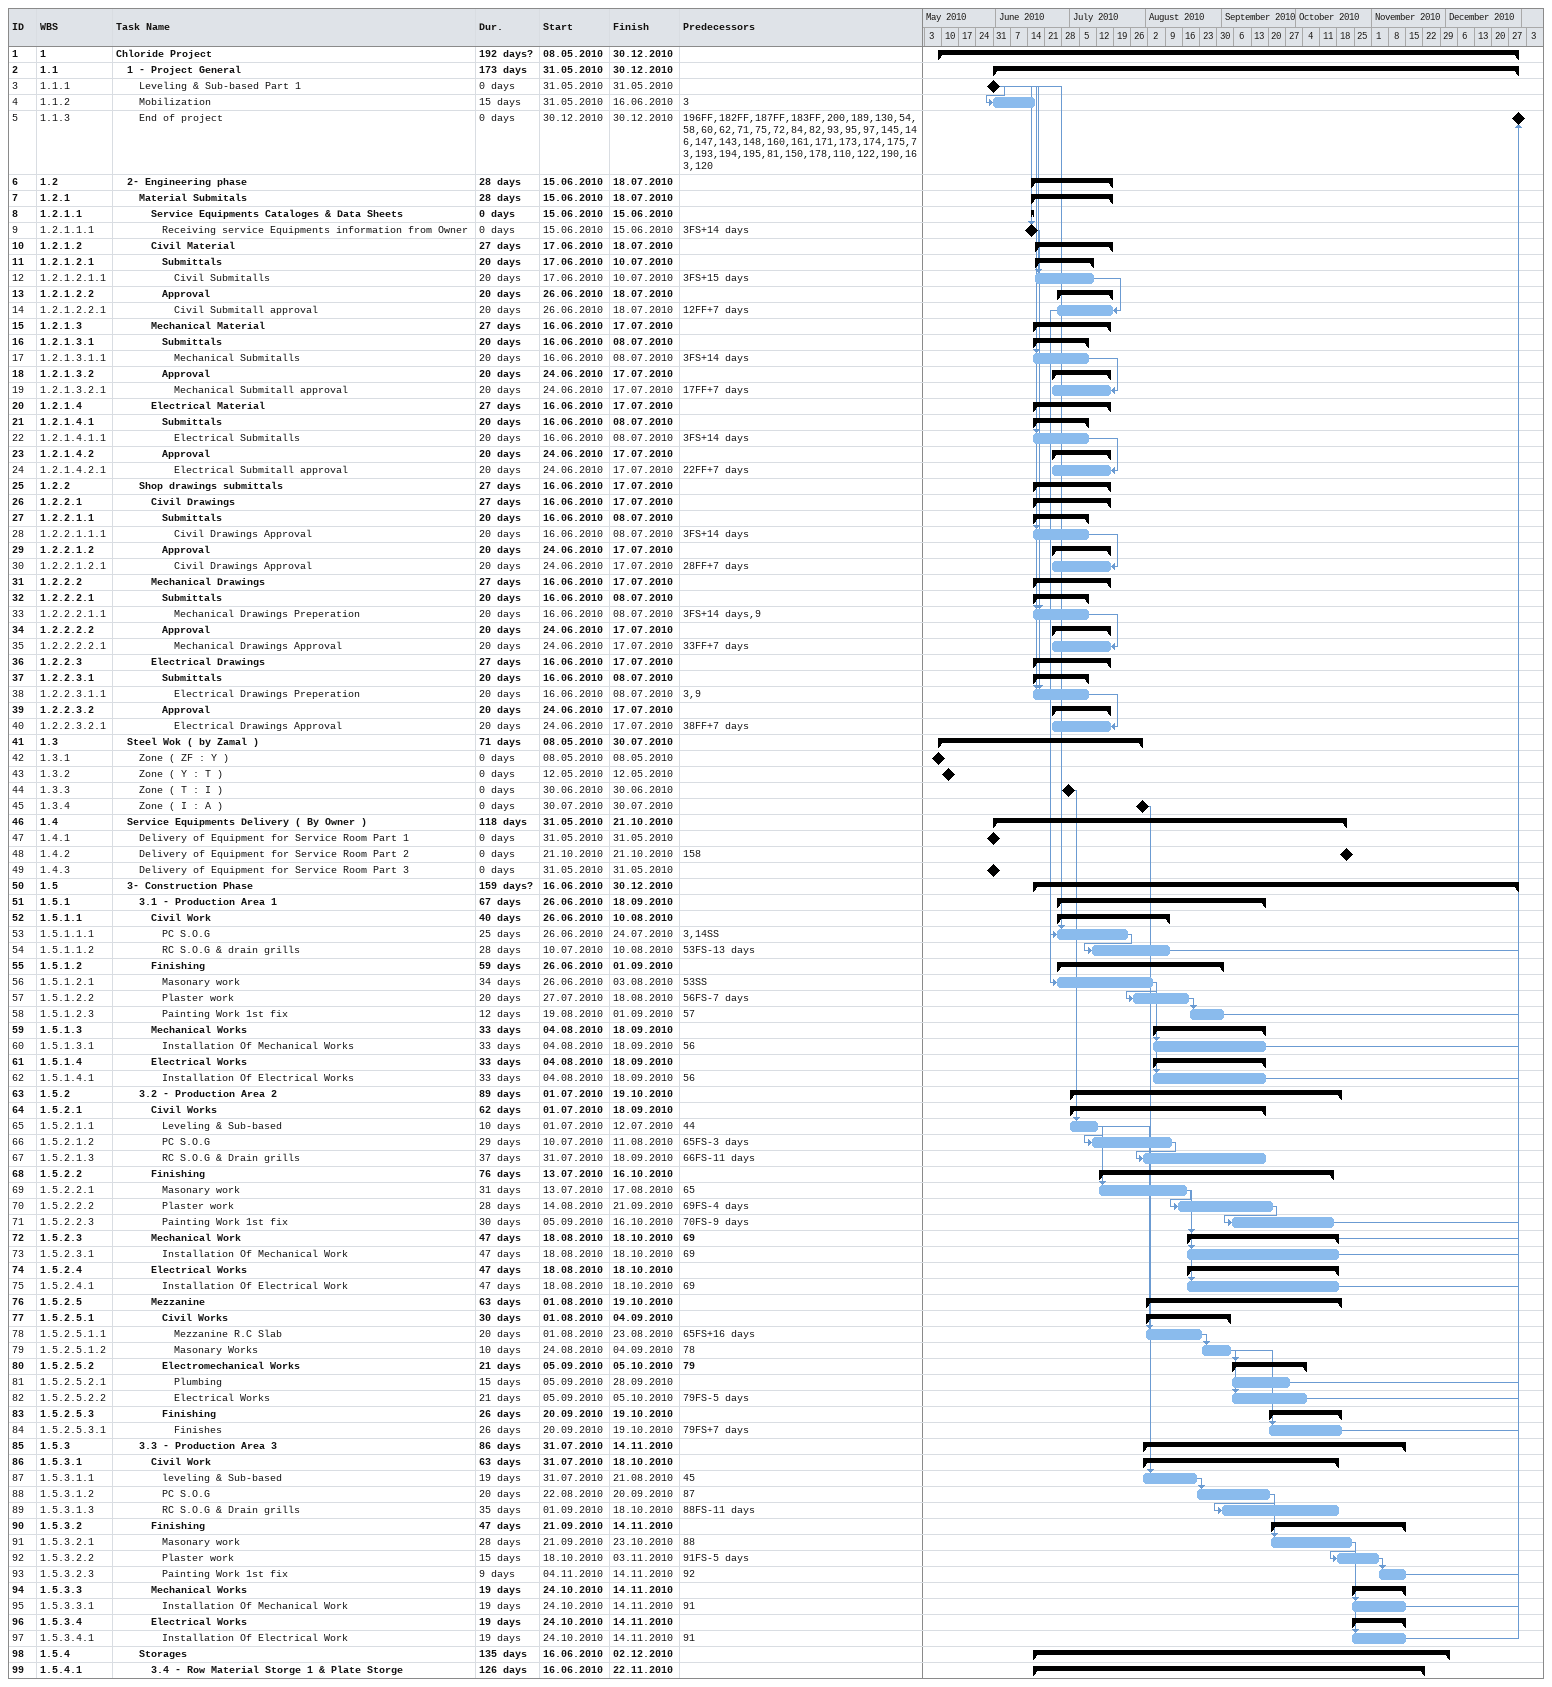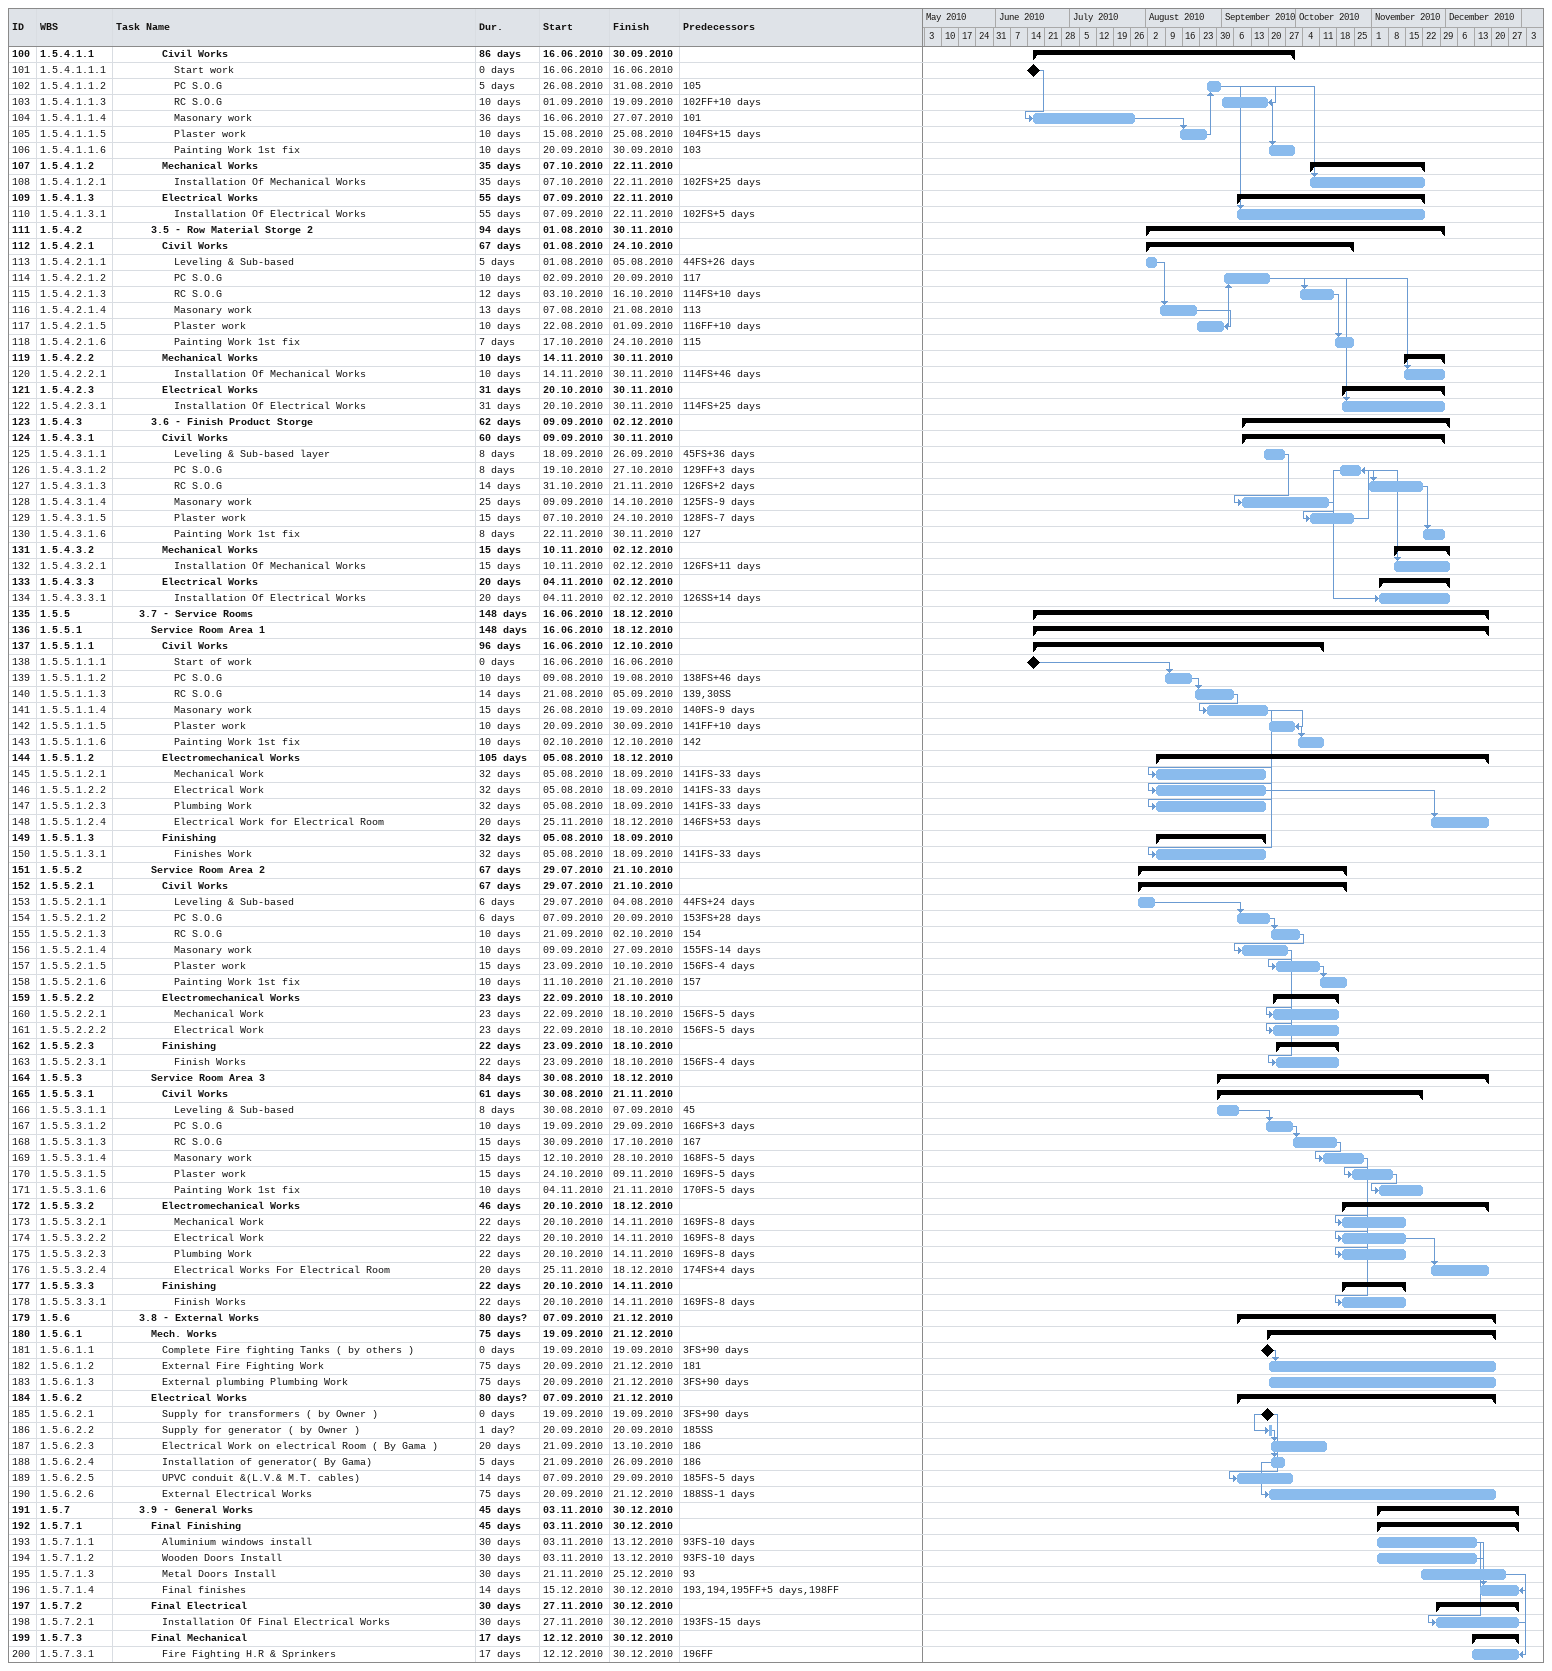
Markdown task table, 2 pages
| ID | WBS | Task | Duration | Start | Finish | Predecessors |
|---|---|---|---|---|---|---|
| 1 | 1 | **Chloride Project** | 192d? | 2010-05-08 | 2010-12-30 |  |
| 2 | 1.1 | **1 - Project General** | 173d | 2010-05-31 | 2010-12-30 |  |
| 3 | 1.1.1 | Leveling & Sub-based Part 1 | 0d | 2010-05-31 | 2010-05-31 |  |
| 4 | 1.1.2 | Mobilization | 15d | 2010-05-31 | 2010-06-16 | 3 |
| 5 | 1.1.3 | End of project | 0d | 2010-12-30 | 2010-12-30 | 196FF, 182FF, 187FF, 183FF, 200, 189, 130, 54, 58, 60, 62, 71, 75, 72, 84, 82, 93, 95, 97, 145, 146, 147, 143, 148, 160, 161, 171, 173, 174, 175, 73, 193, 194, 195, 81, 150, 178, 110, 122, 190, 163, 120 |
| 6 | 1.2 | **2- Engineering phase** | 28d | 2010-06-15 | 2010-07-18 |  |
| 7 | 1.2.1 | **Material Submitals** | 28d | 2010-06-15 | 2010-07-18 |  |
| 8 | 1.2.1.1 | **Service Equipments Cataloges & Data Sheets** | 0d | 2010-06-15 | 2010-06-15 |  |
| 9 | 1.2.1.1.1 | Receiving service Equipments information from Owner | 0d | 2010-06-15 | 2010-06-15 | 3FS+14d |
| 10 | 1.2.1.2 | **Civil Material** | 27d | 2010-06-17 | 2010-07-18 |  |
| 11 | 1.2.1.2.1 | **Submittals** | 20d | 2010-06-17 | 2010-07-10 |  |
| 12 | 1.2.1.2.1.1 | Civil Submitalls | 20d | 2010-06-17 | 2010-07-10 | 3FS+15d |
| 13 | 1.2.1.2.2 | **Approval** | 20d | 2010-06-26 | 2010-07-18 |  |
| 14 | 1.2.1.2.2.1 | Civil Submitall approval | 20d | 2010-06-26 | 2010-07-18 | 12FF+7d |
| 15 | 1.2.1.3 | **Mechanical Material** | 27d | 2010-06-16 | 2010-07-17 |  |
| 16 | 1.2.1.3.1 | **Submittals** | 20d | 2010-06-16 | 2010-07-08 |  |
| 17 | 1.2.1.3.1.1 | Mechanical Submitalls | 20d | 2010-06-16 | 2010-07-08 | 3FS+14d |
| 18 | 1.2.1.3.2 | **Approval** | 20d | 2010-06-24 | 2010-07-17 |  |
| 19 | 1.2.1.3.2.1 | Mechanical Submitall approval | 20d | 2010-06-24 | 2010-07-17 | 17FF+7d |
| 20 | 1.2.1.4 | **Electrical Material** | 27d | 2010-06-16 | 2010-07-17 |  |
| 21 | 1.2.1.4.1 | **Submittals** | 20d | 2010-06-16 | 2010-07-08 |  |
| 22 | 1.2.1.4.1.1 | Electrical Submitalls | 20d | 2010-06-16 | 2010-07-08 | 3FS+14d |
| 23 | 1.2.1.4.2 | **Approval** | 20d | 2010-06-24 | 2010-07-17 |  |
| 24 | 1.2.1.4.2.1 | Electrical Submitall approval | 20d | 2010-06-24 | 2010-07-17 | 22FF+7d |
| 25 | 1.2.2 | **Shop drawings submittals** | 27d | 2010-06-16 | 2010-07-17 |  |
| 26 | 1.2.2.1 | **Civil Drawings** | 27d | 2010-06-16 | 2010-07-17 |  |
| 27 | 1.2.2.1.1 | **Submittals** | 20d | 2010-06-16 | 2010-07-08 |  |
| 28 | 1.2.2.1.1.1 | Civil Drawings Approval | 20d | 2010-06-16 | 2010-07-08 | 3FS+14d |
| 29 | 1.2.2.1.2 | **Approval** | 20d | 2010-06-24 | 2010-07-17 |  |
| 30 | 1.2.2.1.2.1 | Civil Drawings Approval | 20d | 2010-06-24 | 2010-07-17 | 28FF+7d |
| 31 | 1.2.2.2 | **Mechanical Drawings** | 27d | 2010-06-16 | 2010-07-17 |  |
| 32 | 1.2.2.2.1 | **Submittals** | 20d | 2010-06-16 | 2010-07-08 |  |
| 33 | 1.2.2.2.1.1 | Mechanical Drawings Preperation | 20d | 2010-06-16 | 2010-07-08 | 3FS+14d, 9 |
| 34 | 1.2.2.2.2 | **Approval** | 20d | 2010-06-24 | 2010-07-17 |  |
| 35 | 1.2.2.2.2.1 | Mechanical Drawings Approval | 20d | 2010-06-24 | 2010-07-17 | 33FF+7d |
| 36 | 1.2.2.3 | **Electrical Drawings** | 27d | 2010-06-16 | 2010-07-17 |  |
| 37 | 1.2.2.3.1 | **Submittals** | 20d | 2010-06-16 | 2010-07-08 |  |
| 38 | 1.2.2.3.1.1 | Electrical Drawings Preperation | 20d | 2010-06-16 | 2010-07-08 | 3, 9 |
| 39 | 1.2.2.3.2 | **Approval** | 20d | 2010-06-24 | 2010-07-17 |  |
| 40 | 1.2.2.3.2.1 | Electrical Drawings Approval | 20d | 2010-06-24 | 2010-07-17 | 38FF+7d |
| 41 | 1.3 | **Steel Wok ( by Zamal )** | 71d | 2010-05-08 | 2010-07-30 |  |
| 42 | 1.3.1 | Zone ( ZF : Y ) | 0d | 2010-05-08 | 2010-05-08 |  |
| 43 | 1.3.2 | Zone ( Y : T ) | 0d | 2010-05-12 | 2010-05-12 |  |
| 44 | 1.3.3 | Zone ( T : I ) | 0d | 2010-06-30 | 2010-06-30 |  |
| 45 | 1.3.4 | Zone ( I : A ) | 0d | 2010-07-30 | 2010-07-30 |  |
| 46 | 1.4 | **Service Equipments Delivery ( By Owner )** | 118d | 2010-05-31 | 2010-10-21 |  |
| 47 | 1.4.1 | Delivery of Equipment for Service Room Part 1 | 0d | 2010-05-31 | 2010-05-31 |  |
| 48 | 1.4.2 | Delivery of Equipment for Service Room Part 2 | 0d | 2010-10-21 | 2010-10-21 | 158 |
| 49 | 1.4.3 | Delivery of Equipment for Service Room Part 3 | 0d | 2010-05-31 | 2010-05-31 |  |
| 50 | 1.5 | **3- Construction Phase** | 159d? | 2010-06-16 | 2010-12-30 |  |
| 51 | 1.5.1 | **3.1 - Production Area 1** | 67d | 2010-06-26 | 2010-09-18 |  |
| 52 | 1.5.1.1 | **Civil Work** | 40d | 2010-06-26 | 2010-08-10 |  |
| 53 | 1.5.1.1.1 | PC S.O.G | 25d | 2010-06-26 | 2010-07-24 | 3, 14SS |
| 54 | 1.5.1.1.2 | RC S.O.G & drain grills | 28d | 2010-07-10 | 2010-08-10 | 53FS-13d |
| 55 | 1.5.1.2 | **Finishing** | 59d | 2010-06-26 | 2010-09-01 |  |
| 56 | 1.5.1.2.1 | Masonary work | 34d | 2010-06-26 | 2010-08-03 | 53SS |
| 57 | 1.5.1.2.2 | Plaster work | 20d | 2010-07-27 | 2010-08-18 | 56FS-7d |
| 58 | 1.5.1.2.3 | Painting Work 1st fix | 12d | 2010-08-19 | 2010-09-01 | 57 |
| 59 | 1.5.1.3 | **Mechanical Works** | 33d | 2010-08-04 | 2010-09-18 |  |
| 60 | 1.5.1.3.1 | Installation Of Mechanical Works | 33d | 2010-08-04 | 2010-09-18 | 56 |
| 61 | 1.5.1.4 | **Electrical Works** | 33d | 2010-08-04 | 2010-09-18 |  |
| 62 | 1.5.1.4.1 | Installation Of Electrical Works | 33d | 2010-08-04 | 2010-09-18 | 56 |
| 63 | 1.5.2 | **3.2 - Production Area 2** | 89d | 2010-07-01 | 2010-10-19 |  |
| 64 | 1.5.2.1 | **Civil Works** | 62d | 2010-07-01 | 2010-09-18 |  |
| 65 | 1.5.2.1.1 | Leveling & Sub-based | 10d | 2010-07-01 | 2010-07-12 | 44 |
| 66 | 1.5.2.1.2 | PC S.O.G | 29d | 2010-07-10 | 2010-08-11 | 65FS-3d |
| 67 | 1.5.2.1.3 | RC S.O.G & Drain grills | 37d | 2010-07-31 | 2010-09-18 | 66FS-11d |
| 68 | 1.5.2.2 | **Finishing** | 76d | 2010-07-13 | 2010-10-16 |  |
| 69 | 1.5.2.2.1 | Masonary work | 31d | 2010-07-13 | 2010-08-17 | 65 |
| 70 | 1.5.2.2.2 | Plaster work | 28d | 2010-08-14 | 2010-09-21 | 69FS-4d |
| 71 | 1.5.2.2.3 | Painting Work 1st fix | 30d | 2010-09-05 | 2010-10-16 | 70FS-9d |
| 72 | 1.5.2.3 | **Mechanical Work** | 47d | 2010-08-18 | 2010-10-18 | 69 |
| 73 | 1.5.2.3.1 | Installation Of Mechanical Work | 47d | 2010-08-18 | 2010-10-18 | 69 |
| 74 | 1.5.2.4 | **Electrical Works** | 47d | 2010-08-18 | 2010-10-18 |  |
| 75 | 1.5.2.4.1 | Installation Of Electrical Work | 47d | 2010-08-18 | 2010-10-18 | 69 |
| 76 | 1.5.2.5 | **Mezzanine** | 63d | 2010-08-01 | 2010-10-19 |  |
| 77 | 1.5.2.5.1 | **Civil Works** | 30d | 2010-08-01 | 2010-09-04 |  |
| 78 | 1.5.2.5.1.1 | Mezzanine R.C Slab | 20d | 2010-08-01 | 2010-08-23 | 65FS+16d |
| 79 | 1.5.2.5.1.2 | Masonary Works | 10d | 2010-08-24 | 2010-09-04 | 78 |
| 80 | 1.5.2.5.2 | **Electromechanical Works** | 21d | 2010-09-05 | 2010-10-05 | 79 |
| 81 | 1.5.2.5.2.1 | Plumbing | 15d | 2010-09-05 | 2010-09-28 |  |
| 82 | 1.5.2.5.2.2 | Electrical Works | 21d | 2010-09-05 | 2010-10-05 | 79FS-5d |
| 83 | 1.5.2.5.3 | **Finishing** | 26d | 2010-09-20 | 2010-10-19 |  |
| 84 | 1.5.2.5.3.1 | Finishes | 26d | 2010-09-20 | 2010-10-19 | 79FS+7d |
| 85 | 1.5.3 | **3.3 - Production Area 3** | 86d | 2010-07-31 | 2010-11-14 |  |
| 86 | 1.5.3.1 | **Civil Work** | 63d | 2010-07-31 | 2010-10-18 |  |
| 87 | 1.5.3.1.1 | leveling & Sub-based | 19d | 2010-07-31 | 2010-08-21 | 45 |
| 88 | 1.5.3.1.2 | PC S.O.G | 20d | 2010-08-22 | 2010-09-20 | 87 |
| 89 | 1.5.3.1.3 | RC S.O.G & Drain grills | 35d | 2010-09-01 | 2010-10-18 | 88FS-11d |
| 90 | 1.5.3.2 | **Finishing** | 47d | 2010-09-21 | 2010-11-14 |  |
| 91 | 1.5.3.2.1 | Masonary work | 28d | 2010-09-21 | 2010-10-23 | 88 |
| 92 | 1.5.3.2.2 | Plaster work | 15d | 2010-10-18 | 2010-11-03 | 91FS-5d |
| 93 | 1.5.3.2.3 | Painting Work 1st fix | 9d | 2010-11-04 | 2010-11-14 | 92 |
| 94 | 1.5.3.3 | **Mechanical Works** | 19d | 2010-10-24 | 2010-11-14 |  |
| 95 | 1.5.3.3.1 | Installation Of Mechanical Work | 19d | 2010-10-24 | 2010-11-14 | 91 |
| 96 | 1.5.3.4 | **Electrical Works** | 19d | 2010-10-24 | 2010-11-14 |  |
| 97 | 1.5.3.4.1 | Installation Of Electrical Work | 19d | 2010-10-24 | 2010-11-14 | 91 |
| 98 | 1.5.4 | **Storages** | 135d | 2010-06-16 | 2010-12-02 |  |
| 99 | 1.5.4.1 | **3.4 - Row Material Storge 1 & Plate Storge** | 126d | 2010-06-16 | 2010-11-22 |  |
| 100 | 1.5.4.1.1 | **Civil Works** | 86d | 2010-06-16 | 2010-09-30 |  |
| 101 | 1.5.4.1.1.1 | Start work | 0d | 2010-06-16 | 2010-06-16 |  |
| 102 | 1.5.4.1.1.2 | PC S.O.G | 5d | 2010-08-26 | 2010-08-31 | 105 |
| 103 | 1.5.4.1.1.3 | RC S.O.G | 10d | 2010-09-01 | 2010-09-19 | 102FF+10d |
| 104 | 1.5.4.1.1.4 | Masonary work | 36d | 2010-06-16 | 2010-07-27 | 101 |
| 105 | 1.5.4.1.1.5 | Plaster work | 10d | 2010-08-15 | 2010-08-25 | 104FS+15d |
| 106 | 1.5.4.1.1.6 | Painting Work 1st fix | 10d | 2010-09-20 | 2010-09-30 | 103 |
| 107 | 1.5.4.1.2 | **Mechanical Works** | 35d | 2010-10-07 | 2010-11-22 |  |
| 108 | 1.5.4.1.2.1 | Installation Of Mechanical Works | 35d | 2010-10-07 | 2010-11-22 | 102FS+25d |
| 109 | 1.5.4.1.3 | **Electrical Works** | 55d | 2010-09-07 | 2010-11-22 |  |
| 110 | 1.5.4.1.3.1 | Installation Of Electrical Works | 55d | 2010-09-07 | 2010-11-22 | 102FS+5d |
| 111 | 1.5.4.2 | **3.5 - Row Material Storge 2** | 94d | 2010-08-01 | 2010-11-30 |  |
| 112 | 1.5.4.2.1 | **Civil Works** | 67d | 2010-08-01 | 2010-10-24 |  |
| 113 | 1.5.4.2.1.1 | Leveling & Sub-based | 5d | 2010-08-01 | 2010-08-05 | 44FS+26d |
| 114 | 1.5.4.2.1.2 | PC S.O.G | 10d | 2010-09-02 | 2010-09-20 | 117 |
| 115 | 1.5.4.2.1.3 | RC S.O.G | 12d | 2010-10-03 | 2010-10-16 | 114FS+10d |
| 116 | 1.5.4.2.1.4 | Masonary work | 13d | 2010-08-07 | 2010-08-21 | 113 |
| 117 | 1.5.4.2.1.5 | Plaster work | 10d | 2010-08-22 | 2010-09-01 | 116FF+10d |
| 118 | 1.5.4.2.1.6 | Painting Work 1st fix | 7d | 2010-10-17 | 2010-10-24 | 115 |
| 119 | 1.5.4.2.2 | **Mechanical Works** | 10d | 2010-11-14 | 2010-11-30 |  |
| 120 | 1.5.4.2.2.1 | Installation Of Mechanical Works | 10d | 2010-11-14 | 2010-11-30 | 114FS+46d |
| 121 | 1.5.4.2.3 | **Electrical Works** | 31d | 2010-10-20 | 2010-11-30 |  |
| 122 | 1.5.4.2.3.1 | Installation Of Electrical Works | 31d | 2010-10-20 | 2010-11-30 | 114FS+25d |
| 123 | 1.5.4.3 | **3.6 - Finish Product Storge** | 62d | 2010-09-09 | 2010-12-02 |  |
| 124 | 1.5.4.3.1 | **Civil Works** | 60d | 2010-09-09 | 2010-11-30 |  |
| 125 | 1.5.4.3.1.1 | Leveling & Sub-based layer | 8d | 2010-09-18 | 2010-09-26 | 45FS+36d |
| 126 | 1.5.4.3.1.2 | PC S.O.G | 8d | 2010-10-19 | 2010-10-27 | 129FF+3d |
| 127 | 1.5.4.3.1.3 | RC S.O.G | 14d | 2010-10-31 | 2010-11-21 | 126FS+2d |
| 128 | 1.5.4.3.1.4 | Masonary work | 25d | 2010-09-09 | 2010-10-14 | 125FS-9d |
| 129 | 1.5.4.3.1.5 | Plaster work | 15d | 2010-10-07 | 2010-10-24 | 128FS-7d |
| 130 | 1.5.4.3.1.6 | Painting Work 1st fix | 8d | 2010-11-22 | 2010-11-30 | 127 |
| 131 | 1.5.4.3.2 | **Mechanical Works** | 15d | 2010-11-10 | 2010-12-02 |  |
| 132 | 1.5.4.3.2.1 | Installation Of Mechanical Works | 15d | 2010-11-10 | 2010-12-02 | 126FS+11d |
| 133 | 1.5.4.3.3 | **Electrical Works** | 20d | 2010-11-04 | 2010-12-02 |  |
| 134 | 1.5.4.3.3.1 | Installation Of Electrical Works | 20d | 2010-11-04 | 2010-12-02 | 126SS+14d |
| 135 | 1.5.5 | **3.7 - Service Rooms** | 148d | 2010-06-16 | 2010-12-18 |  |
| 136 | 1.5.5.1 | **Service Room Area 1** | 148d | 2010-06-16 | 2010-12-18 |  |
| 137 | 1.5.5.1.1 | **Civil Works** | 96d | 2010-06-16 | 2010-10-12 |  |
| 138 | 1.5.5.1.1.1 | Start of work | 0d | 2010-06-16 | 2010-06-16 |  |
| 139 | 1.5.5.1.1.2 | PC S.O.G | 10d | 2010-08-09 | 2010-08-19 | 138FS+46d |
| 140 | 1.5.5.1.1.3 | RC S.O.G | 14d | 2010-08-21 | 2010-09-05 | 139, 30SS |
| 141 | 1.5.5.1.1.4 | Masonary work | 15d | 2010-08-26 | 2010-09-19 | 140FS-9d |
| 142 | 1.5.5.1.1.5 | Plaster work | 10d | 2010-09-20 | 2010-09-30 | 141FF+10d |
| 143 | 1.5.5.1.1.6 | Painting Work 1st fix | 10d | 2010-10-02 | 2010-10-12 | 142 |
| 144 | 1.5.5.1.2 | **Electromechanical Works** | 105d | 2010-08-05 | 2010-12-18 |  |
| 145 | 1.5.5.1.2.1 | Mechanical Work | 32d | 2010-08-05 | 2010-09-18 | 141FS-33d |
| 146 | 1.5.5.1.2.2 | Electrical Work | 32d | 2010-08-05 | 2010-09-18 | 141FS-33d |
| 147 | 1.5.5.1.2.3 | Plumbing Work | 32d | 2010-08-05 | 2010-09-18 | 141FS-33d |
| 148 | 1.5.5.1.2.4 | Electrical Work for Electrical Room | 20d | 2010-11-25 | 2010-12-18 | 146FS+53d |
| 149 | 1.5.5.1.3 | **Finishing** | 32d | 2010-08-05 | 2010-09-18 |  |
| 150 | 1.5.5.1.3.1 | Finishes Work | 32d | 2010-08-05 | 2010-09-18 | 141FS-33d |
| 151 | 1.5.5.2 | **Service Room Area 2** | 67d | 2010-07-29 | 2010-10-21 |  |
| 152 | 1.5.5.2.1 | **Civil Works** | 67d | 2010-07-29 | 2010-10-21 |  |
| 153 | 1.5.5.2.1.1 | Leveling & Sub-based | 6d | 2010-07-29 | 2010-08-04 | 44FS+24d |
| 154 | 1.5.5.2.1.2 | PC S.O.G | 6d | 2010-09-07 | 2010-09-20 | 153FS+28d |
| 155 | 1.5.5.2.1.3 | RC S.O.G | 10d | 2010-09-21 | 2010-10-02 | 154 |
| 156 | 1.5.5.2.1.4 | Masonary work | 10d | 2010-09-09 | 2010-09-27 | 155FS-14d |
| 157 | 1.5.5.2.1.5 | Plaster work | 15d | 2010-09-23 | 2010-10-10 | 156FS-4d |
| 158 | 1.5.5.2.1.6 | Painting Work 1st fix | 10d | 2010-10-11 | 2010-10-21 | 157 |
| 159 | 1.5.5.2.2 | **Electromechanical Works** | 23d | 2010-09-22 | 2010-10-18 |  |
| 160 | 1.5.5.2.2.1 | Mechanical Work | 23d | 2010-09-22 | 2010-10-18 | 156FS-5d |
| 161 | 1.5.5.2.2.2 | Electrical Work | 23d | 2010-09-22 | 2010-10-18 | 156FS-5d |
| 162 | 1.5.5.2.3 | **Finishing** | 22d | 2010-09-23 | 2010-10-18 |  |
| 163 | 1.5.5.2.3.1 | Finish Works | 22d | 2010-09-23 | 2010-10-18 | 156FS-4d |
| 164 | 1.5.5.3 | **Service Room Area 3** | 84d | 2010-08-30 | 2010-12-18 |  |
| 165 | 1.5.5.3.1 | **Civil Works** | 61d | 2010-08-30 | 2010-11-21 |  |
| 166 | 1.5.5.3.1.1 | Leveling & Sub-based | 8d | 2010-08-30 | 2010-09-07 | 45 |
| 167 | 1.5.5.3.1.2 | PC S.O.G | 10d | 2010-09-19 | 2010-09-29 | 166FS+3d |
| 168 | 1.5.5.3.1.3 | RC S.O.G | 15d | 2010-09-30 | 2010-10-17 | 167 |
| 169 | 1.5.5.3.1.4 | Masonary work | 15d | 2010-10-12 | 2010-10-28 | 168FS-5d |
| 170 | 1.5.5.3.1.5 | Plaster work | 15d | 2010-10-24 | 2010-11-09 | 169FS-5d |
| 171 | 1.5.5.3.1.6 | Painting Work 1st fix | 10d | 2010-11-04 | 2010-11-21 | 170FS-5d |
| 172 | 1.5.5.3.2 | **Electromechanical Works** | 46d | 2010-10-20 | 2010-12-18 |  |
| 173 | 1.5.5.3.2.1 | Mechanical Work | 22d | 2010-10-20 | 2010-11-14 | 169FS-8d |
| 174 | 1.5.5.3.2.2 | Electrical Work | 22d | 2010-10-20 | 2010-11-14 | 169FS-8d |
| 175 | 1.5.5.3.2.3 | Plumbing Work | 22d | 2010-10-20 | 2010-11-14 | 169FS-8d |
| 176 | 1.5.5.3.2.4 | Electrical Works For Electrical Room | 20d | 2010-11-25 | 2010-12-18 | 174FS+4d |
| 177 | 1.5.5.3.3 | **Finishing** | 22d | 2010-10-20 | 2010-11-14 |  |
| 178 | 1.5.5.3.3.1 | Finish Works | 22d | 2010-10-20 | 2010-11-14 | 169FS-8d |
| 179 | 1.5.6 | **3.8 - External Works** | 80d? | 2010-09-07 | 2010-12-21 |  |
| 180 | 1.5.6.1 | **Mech. Works** | 75d | 2010-09-19 | 2010-12-21 |  |
| 181 | 1.5.6.1.1 | Complete Fire fighting Tanks ( by others ) | 0d | 2010-09-19 | 2010-09-19 | 3FS+90d |
| 182 | 1.5.6.1.2 | External Fire Fighting Work | 75d | 2010-09-20 | 2010-12-21 | 181 |
| 183 | 1.5.6.1.3 | External plumbing Plumbing Work | 75d | 2010-09-20 | 2010-12-21 | 3FS+90d |
| 184 | 1.5.6.2 | **Electrical Works** | 80d? | 2010-09-07 | 2010-12-21 |  |
| 185 | 1.5.6.2.1 | Supply for transformers ( by Owner ) | 0d | 2010-09-19 | 2010-09-19 | 3FS+90d |
| 186 | 1.5.6.2.2 | Supply for generator ( by Owner ) | 1d? | 2010-09-20 | 2010-09-20 | 185SS |
| 187 | 1.5.6.2.3 | Electrical Work on electrical Room ( By Gama ) | 20d | 2010-09-21 | 2010-10-13 | 186 |
| 188 | 1.5.6.2.4 | Installation of generator( By Gama) | 5d | 2010-09-21 | 2010-09-26 | 186 |
| 189 | 1.5.6.2.5 | UPVC conduit &(L.V.& M.T. cables) | 14d | 2010-09-07 | 2010-09-29 | 185FS-5d |
| 190 | 1.5.6.2.6 | External Electrical Works | 75d | 2010-09-20 | 2010-12-21 | 188SS-1d |
| 191 | 1.5.7 | **3.9 - General Works** | 45d | 2010-11-03 | 2010-12-30 |  |
| 192 | 1.5.7.1 | **Final Finishing** | 45d | 2010-11-03 | 2010-12-30 |  |
| 193 | 1.5.7.1.1 | Aluminium windows install | 30d | 2010-11-03 | 2010-12-13 | 93FS-10d |
| 194 | 1.5.7.1.2 | Wooden Doors Install | 30d | 2010-11-03 | 2010-12-13 | 93FS-10d |
| 195 | 1.5.7.1.3 | Metal Doors Install | 30d | 2010-11-21 | 2010-12-25 | 93 |
| 196 | 1.5.7.1.4 | Final finishes | 14d | 2010-12-15 | 2010-12-30 | 193, 194, 195FF+5d, 198FF |
| 197 | 1.5.7.2 | **Final Electrical** | 30d | 2010-11-27 | 2010-12-30 |  |
| 198 | 1.5.7.2.1 | Installation Of Final Electrical Works | 30d | 2010-11-27 | 2010-12-30 | 193FS-15d |
| 199 | 1.5.7.3 | **Final Mechanical** | 17d | 2010-12-12 | 2010-12-30 |  |
| 200 | 1.5.7.3.1 | Fire Fighting H.R & Sprinkers | 17d | 2010-12-12 | 2010-12-30 | 196FF |
